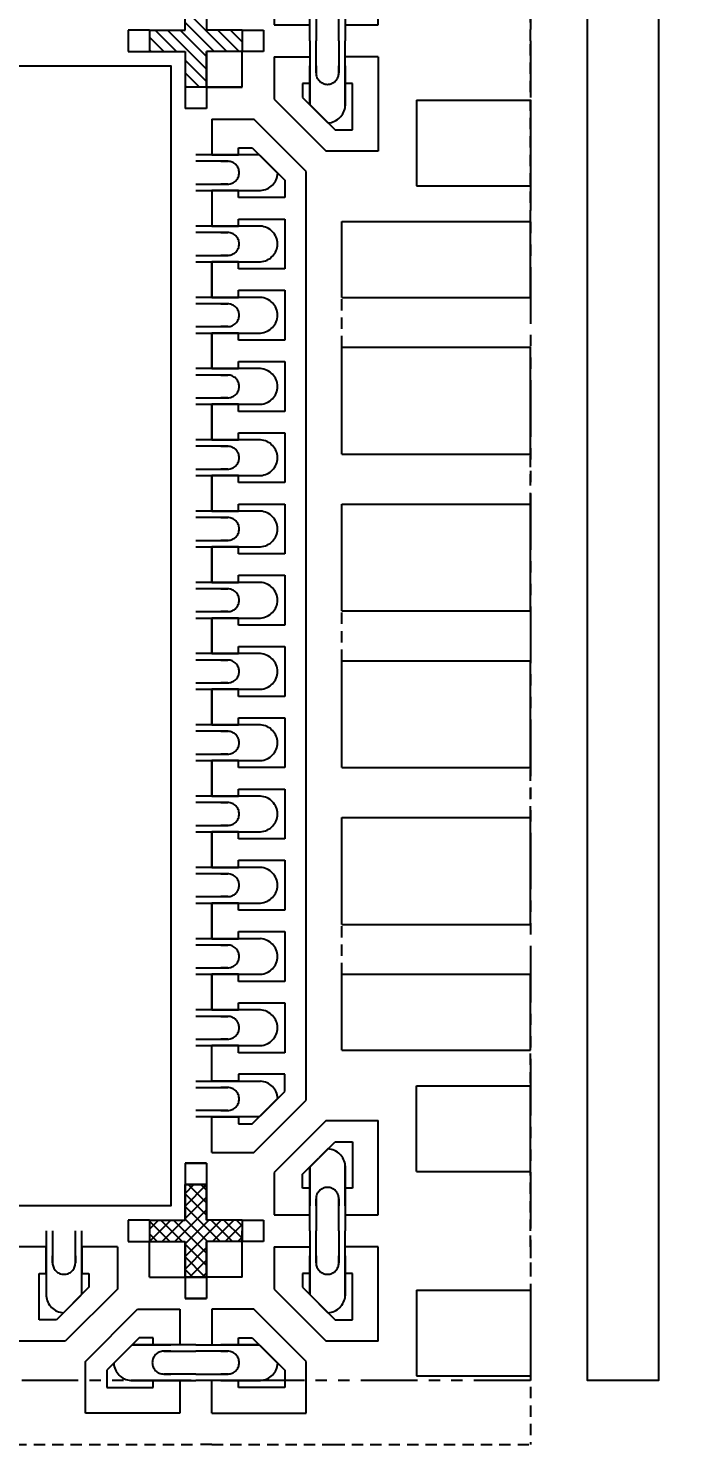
# Model space of a CAD drawing. Extents: x 0 to 864, y 0 to 559.
# Drawn here: x 331.38 to 340.79, y 249.16 to 269.09 of the extents above; entities that cross this region are included whole.
import ezdxf

# ---------------------------------------------------------------- set-up
doc = ezdxf.new("R2010")
doc.units = 0
doc.header["$LTSCALE"] = 12.7
doc.header["$MEASUREMENT"] = 0
doc.header["$PDMODE"] = 2
doc.linetypes.add('HIDDEN', pattern=[0.375, 0.25, -0.125])
doc.linetypes.add('PHANTOM', pattern=[2.5, 1.25, -0.25, 0.25, -0.25, 0.25, -0.25])
doc.layers.get('0').update_dxf_attribs({"linetype": 'CONTINUOUS'})
doc.layers.get('DEFPOINTS').update_dxf_attribs({"linetype": 'CONTINUOUS'})
for name, color, linetype in [('SH-01_DIM', 4, 'CONTINUOUS'), ('SH-01_HATCH', 10, 'CONTINUOUS'), ('SH-01_HIDDEN', 6, 'HIDDEN'), ('SH-01_MISC', 5, 'CONTINUOUS'), ('SH-01_OBJECT', 7, 'CONTINUOUS'), ('SH-01_PHANTOM', 1, 'PHANTOM')]:
    doc.layers.add(name, color=color, linetype=linetype)
doc.styles.get("Standard").update_dxf_attribs({"font": 'simplex.shx', "width": 0.82})
doc.dimstyles.new('STANDARD$0', dxfattribs={"dimtxt": 0.18, "dimasz": 0.18, "dimexe": 0.18, "dimexo": 0.0625, "dimgap": 0.09, "dimtad": 0, "dimtih": 1, "dimtoh": 1, "dimdec": 4, "dimzin": 0, "dimdsep": 46, "dimtxsty": 'Standard', "dimcen": 0.09, "dimadec": 0, "dimazin": 0, "dimtfac": 1, "dimtdec": 4, "dimtofl": 0, "dimtmove": 0, "dimatfit": 3, "dimfxl": 1, "dimtolj": 1, "dimtzin": 0, "dimarcsym": 0})

# ---------------------------------------------------------------- blocks, each defined once
blk = doc.blocks.new('_Open30')
at = {"color": 0, "lineweight": -2}
for p, q in [((-1, 0.2679), (0, 0)), ((0, 0), (-1, -0.2679)), ((0, 0), (-1, 0))]:
    blk.add_line(p, q, dxfattribs=at)
blk = doc.blocks.new('*D73')
at = {"layer": 'DEFPOINTS', "color": 0, "ltscale": 0.05, "transparency": 16777216}
for p in [(143.581, 254.717), (731.581, 254.717), (731.581, 212.675)]:
    blk.add_point(p, dxfattribs=at)
at = {"layer": 'SH-01_DIM', "ltscale": 0.05, "transparency": 16777216}
for p, q in [((143.581, 252.177), (143.581, 210.135)), ((731.581, 252.177), (731.581, 210.135)), ((146.756, 212.675), (431.027, 212.675)), ((728.406, 212.675), (442.306, 212.675))]:
    blk.add_line(p, q, dxfattribs=at)
at = {"layer": 'SH-01_DIM', "ltscale": 0.05, "transparency": 16777216, "xscale": 3.175000000000011, "yscale": 3.175000000000011, "zscale": 3.175000000000011, "rotation": 180}
blk.add_blockref('_Open30', (143.581, 212.675), dxfattribs=at)
at = {"layer": 'SH-01_DIM', "ltscale": 0.05, "transparency": 16777216, "xscale": 3.175000000000011, "yscale": 3.175000000000011, "zscale": 3.175000000000011}
blk.add_blockref('_Open30', (731.581, 212.675), dxfattribs=at)
at = {"layer": 'SH-01_DIM', "ltscale": 0.05, "transparency": 16777216, "insert": (436.666, 212.675), "char_height": 1.524, "attachment_point": 5}
blk.add_mtext('\\A1;MOLD AREA\\P 294.0000', dxfattribs=at)
blk = doc.blocks.new('*D119')
at = {"layer": 'DEFPOINTS', "color": 0, "ltscale": 0.05, "transparency": 16777216}
for p in [(145.331, 250.117), (729.831, 250.117), (729.831, 224.936)]:
    blk.add_point(p, dxfattribs=at)
at = {"layer": 'SH-01_DIM', "ltscale": 0.05, "transparency": 16777216}
for p, q in [((145.331, 247.577), (145.331, 222.396)), ((729.831, 247.577), (729.831, 222.396)), ((148.506, 224.936), (425.901, 224.936)), ((726.656, 224.936), (449.26, 224.936))]:
    blk.add_line(p, q, dxfattribs=at)
at = {"layer": 'SH-01_DIM', "ltscale": 0.05, "transparency": 16777216, "xscale": 3.175000000000011, "yscale": 3.175000000000011, "zscale": 3.175000000000011, "rotation": 180}
blk.add_blockref('_Open30', (145.331, 224.936), dxfattribs=at)
at = {"layer": 'SH-01_DIM', "ltscale": 0.05, "transparency": 16777216, "xscale": 3.175000000000011, "yscale": 3.175000000000011, "zscale": 3.175000000000011}
blk.add_blockref('_Open30', (729.831, 224.936), dxfattribs=at)
at = {"layer": 'SH-01_DIM', "ltscale": 0.05, "transparency": 16777216, "insert": (437.581, 224.936), "char_height": 1.524, "attachment_point": 5}
blk.add_mtext('\\A1;SAW SINGULATION AREA\\P 292.2500', dxfattribs=at)
blk = doc.blocks.new('A$C1BE279AF')
at = {"layer": 'SH-01_HATCH', "ltscale": 0.05}
h = blk.add_hatch(dxfattribs=at)
h.set_pattern_fill('ANSI31', color=10)
h.set_pattern_definition([(45, (2.30032, -1.11), (-0.0883883, 0.0883883), [])])
h.paths.add_polyline_path([(1.69, 1.19), (1.19, 1.19), (1.19, 1.69), (0.89, 1.69), (0.89, 1.19), (0.39, 1.19), (0.39, 0.89), (0.89, 0.89), (0.89, 0.39), (1.19, 0.39), (1.19, 0.89), (1.69, 0.89)])
at = {"layer": 'SH-01_HIDDEN'}
for p, q in [((0.89, 1.99), (1.19, 1.99)), ((0.89, 1.99), (0.89, 1.69)), ((1.19, 1.99), (1.19, 1.69)), ((0.09, 1.19), (0.09, 0.89)), ((0.39, 1.19), (0.09, 1.19)), ((1.69, 1.19), (1.99, 1.19)), ((1.99, 1.19), (1.99, 0.89)), ((0.09, 0.89), (0.39, 0.89)), ((1.99, 0.89), (1.69, 0.89)), ((0.89, 0.39), (0.89, 0.09)), ((1.19, 0.39), (1.19, 0.09)), ((0.89, 0.09), (1.19, 0.09))]:
    blk.add_line(p, q, dxfattribs=at)
at = {"layer": 'SH-01_OBJECT'}
for p, q in [((0.89, 1.69), (1.19, 1.69)), ((0.89, 1.69), (0.89, 1.19)), ((1.19, 1.19), (1.19, 1.69)), ((0.39, 1.19), (0.39, 0.89)), ((0.39, 1.19), (0.89, 1.19)), ((1.69, 1.19), (1.19, 1.19)), ((1.69, 1.19), (1.69, 0.89)), ((0.39, 0.89), (0.89, 0.89)), ((0.89, 0.39), (0.89, 0.89)), ((0.89, 0.89), (0.89, 0.89)), ((1.69, 0.89), (1.19, 0.89)), ((1.19, 0.89), (1.19, 0.89)), ((1.19, 0.89), (1.19, 0.39)), ((0.89, 0.39), (1.19, 0.39))]:
    blk.add_line(p, q, dxfattribs=at)
blk = doc.blocks.new('*U61')
at = {"layer": 'SH-01_MISC', "ltscale": 0.05}
blk.add_lwpolyline([(-8, 8), (8, 8), (8, -8), (-8, -8)], close=True, dxfattribs=at)
blk = doc.blocks.new('*U62')
at = {"color": 0, "linetype": 'ByBlock', "lineweight": -2, "transparency": 16777216}
blk.add_blockref('*U61', (167, 0), dxfattribs=at)
blk = doc.blocks.new('A$C6C8170C2')
at = {"layer": 'SH-01_HIDDEN'}
for p, q in [((9.8, 3), (9.8, 2.09)), ((9.89, 3), (9.89, 2.55)), ((10.21, 2.55), (10.21, 3)), ((10.3, 2.107), (10.3, 3)), ((9.8, 2.65), (9.8, 2.09)), ((9.89, 2.55), (9.89, 2.65)), ((10.21, 2.65), (10.21, 2.55)), ((10.3, 2.107), (10.3, 2.65)), ((10.043, 1.85), (10.29, 2.097)), ((11.007, 1.4), (11.55, 1.4)), ((11.9, 1.4), (11.007, 1.4)), ((10.75, 1.143), (10.997, 1.39)), ((11.55, 1.31), (11.45, 1.31)), ((11.45, 1.31), (11.9, 1.31)), ((11.55, 0.9), (10.99, 0.9)), ((10.99, 0.9), (11.9, 0.9)), ((11.45, 0.99), (11.55, 0.99)), ((11.9, 0.99), (11.45, 0.99))]:
    blk.add_line(p, q, dxfattribs=at)
at = {"layer": 'SH-01_HIDDEN', "ltscale": 0.05}
blk.add_line((9.367, 0), (11.9, 0), dxfattribs=at)
at = {"layer": 'SH-01_HIDDEN'}
for centre, radius, start, end in [((10.05, 2.55), 0.16, 180, 0), ((10.058, 2.108), 0.259, 184.0841, 266.6512), ((11.45, 1.15), 0.16, 90, 270), ((11.008, 1.158), 0.259, 183.3488, 265.9159)]:
    blk.add_arc(centre, radius, start, end, dxfattribs=at)
at = {"layer": 'SH-01_OBJECT', "linetype": 'Continuous'}
for q in [(11.25, 2.85), (11.75, 2.35)]:
    blk.add_line((11.25, 2.35), q, dxfattribs=at)
at = {"layer": 'SH-01_OBJECT', "ltscale": 0.05}
for p, q in [((11.25, 2.85), (11.75, 2.85)), ((11.75, 2.85), (11.75, 2.35)), ((9.8, 2.775), (9.3, 2.775)), ((9.8, 2.775), (9.3, 2.775)), ((10.8, 2.775), (10.3, 2.775)), ((11.675, 1.9), (11.675, 1.4)), ((11.675, 0.9), (11.675, 0.44)), ((11.675, 0.44), (10.35, 0.44))]:
    blk.add_line(p, q, dxfattribs=at)
at = {"layer": 'SH-01_OBJECT'}
for p, q in [((9.8, 2.4), (9.8, 2.775)), ((10.3, 2.775), (10.3, 2.4)), ((10.8, 2.775), (10.8, 2.183)), ((9.7, 2.4), (9.8, 2.4)), ((9.7, 1.75), (9.7, 2.4)), ((10.3, 2.4), (10.4, 2.4)), ((10.4, 2.4), (10.4, 2.207)), ((10.4, 2.207), (9.943, 1.75)), ((10.8, 2.183), (10.067, 1.45)), ((10.35, 1.167), (11.083, 1.9)), ((11.083, 1.9), (11.675, 1.9)), ((9.943, 1.75), (9.7, 1.75)), ((10.067, 1.45), (-2.967, 1.45)), ((11.107, 1.5), (10.65, 1.043)), ((11.3, 1.5), (11.107, 1.5)), ((11.3, 1.4), (11.3, 1.5)), ((11.675, 1.4), (11.3, 1.4)), ((10.35, 0.44), (10.35, 1.167)), ((10.65, 1.043), (10.65, 0.8)), ((10.65, 0.8), (11.3, 0.8)), ((11.3, 0.8), (11.3, 0.9)), ((11.3, 0.9), (11.675, 0.9))]:
    blk.add_line(p, q, dxfattribs=at)
blk = doc.blocks.new('A$C1BB75304')
at = {"layer": 'SH-01_HIDDEN'}
for p, q in [((1.68, 16.78), (1.68, 15.887)), ((1.77, 16.33), (1.77, 16.78)), ((2.09, 16.78), (2.09, 16.33)), ((2.18, 15.87), (2.18, 16.78)), ((1.68, 15.887), (1.68, 16.43)), ((1.77, 16.43), (1.77, 16.33)), ((2.09, 16.33), (2.09, 16.43)), ((2.18, 16.43), (2.18, 15.87)), ((1.937, 15.63), (1.69, 15.877)), ((0.973, 15.18), (0.08, 15.18)), ((0.973, 15.18), (0.43, 15.18)), ((1.23, 14.923), (0.983, 15.17)), ((0.53, 15.09), (0.08, 15.09)), ((0.43, 15.09), (0.53, 15.09)), ((0.08, 14.77), (0.53, 14.77)), ((0.53, 14.77), (0.43, 14.77)), ((0.08, 14.68), (0.99, 14.68)), ((0.43, 14.68), (0.99, 14.68)), ((0.99, 14.18), (0.08, 14.18)), ((0.99, 14.18), (0.43, 14.18)), ((0.53, 14.09), (0.08, 14.09)), ((0.43, 14.09), (0.53, 14.09)), ((0.08, 13.77), (0.53, 13.77)), ((0.53, 13.77), (0.43, 13.77)), ((0.08, 13.68), (0.99, 13.68)), ((0.43, 13.68), (0.99, 13.68)), ((0.99, 13.18), (0.08, 13.18)), ((0.99, 13.18), (0.43, 13.18)), ((0.53, 13.09), (0.08, 13.09)), ((0.43, 13.09), (0.53, 13.09)), ((0.08, 12.77), (0.53, 12.77)), ((0.53, 12.77), (0.43, 12.77)), ((0.08, 12.68), (0.99, 12.68)), ((0.43, 12.68), (0.99, 12.68)), ((0.99, 12.18), (0.08, 12.18)), ((0.99, 12.18), (0.43, 12.18)), ((0.53, 12.09), (0.08, 12.09)), ((0.43, 12.09), (0.53, 12.09)), ((0.08, 11.77), (0.53, 11.77)), ((0.53, 11.77), (0.43, 11.77)), ((0.08, 11.68), (0.99, 11.68)), ((0.43, 11.68), (0.99, 11.68)), ((0.99, 11.18), (0.08, 11.18)), ((0.99, 11.18), (0.43, 11.18)), ((0.53, 11.09), (0.08, 11.09)), ((0.43, 11.09), (0.53, 11.09)), ((0.08, 10.77), (0.53, 10.77)), ((0.53, 10.77), (0.43, 10.77)), ((0.08, 10.68), (0.99, 10.68)), ((0.43, 10.68), (0.99, 10.68)), ((0.99, 10.18), (0.08, 10.18)), ((0.99, 10.18), (0.43, 10.18)), ((0.53, 10.09), (0.08, 10.09)), ((0.43, 10.09), (0.53, 10.09)), ((0.08, 9.77), (0.53, 9.77)), ((0.53, 9.77), (0.43, 9.77)), ((0.08, 9.68), (0.99, 9.68)), ((0.43, 9.68), (0.99, 9.68)), ((0.99, 9.18), (0.08, 9.18)), ((0.99, 9.18), (0.43, 9.18)), ((0.53, 9.09), (0.08, 9.09)), ((0.43, 9.09), (0.53, 9.09)), ((0.08, 8.77), (0.53, 8.77)), ((0.53, 8.77), (0.43, 8.77)), ((0.08, 8.68), (0.99, 8.68)), ((0.43, 8.68), (0.99, 8.68)), ((0.99, 8.18), (0.08, 8.18)), ((0.99, 8.18), (0.43, 8.18)), ((0.53, 8.09), (0.08, 8.09)), ((0.43, 8.09), (0.53, 8.09)), ((0.08, 7.77), (0.53, 7.77)), ((0.08, 7.68), (0.99, 7.68)), ((0.53, 7.77), (0.43, 7.77)), ((0.43, 7.68), (0.99, 7.68)), ((0.99, 7.18), (0.08, 7.18)), ((0.99, 7.18), (0.43, 7.18)), ((0.53, 7.09), (0.08, 7.09)), ((0.43, 7.09), (0.53, 7.09)), ((0.08, 6.77), (0.53, 6.77)), ((0.08, 6.68), (0.99, 6.68)), ((0.53, 6.77), (0.43, 6.77)), ((0.43, 6.68), (0.99, 6.68)), ((0.99, 6.18), (0.08, 6.18)), ((0.99, 6.18), (0.43, 6.18)), ((0.53, 6.09), (0.08, 6.09)), ((0.43, 6.09), (0.53, 6.09)), ((0.08, 5.77), (0.53, 5.77)), ((0.08, 5.68), (0.99, 5.68)), ((0.53, 5.77), (0.43, 5.77)), ((0.43, 5.68), (0.99, 5.68)), ((0.99, 5.18), (0.08, 5.18)), ((0.53, 5.09), (0.08, 5.09)), ((0.99, 5.18), (0.43, 5.18)), ((0.43, 5.09), (0.53, 5.09)), ((0.08, 4.77), (0.53, 4.77)), ((0.08, 4.68), (0.99, 4.68)), ((0.53, 4.77), (0.43, 4.77)), ((0.43, 4.68), (0.99, 4.68)), ((0.99, 4.18), (0.08, 4.18)), ((0.53, 4.09), (0.08, 4.09)), ((0.99, 4.18), (0.43, 4.18)), ((0.43, 4.09), (0.53, 4.09)), ((0.08, 3.77), (0.53, 3.77)), ((0.08, 3.68), (0.99, 3.68)), ((0.53, 3.77), (0.43, 3.77)), ((0.43, 3.68), (0.99, 3.68)), ((0.99, 3.18), (0.08, 3.18)), ((0.53, 3.09), (0.08, 3.09)), ((0.99, 3.18), (0.43, 3.18)), ((0.43, 3.09), (0.53, 3.09)), ((0.08, 2.77), (0.53, 2.77)), ((0.08, 2.68), (0.99, 2.68)), ((0.53, 2.77), (0.43, 2.77)), ((0.43, 2.68), (0.99, 2.68)), ((0.08, 2.18), (0.99, 2.18)), ((0.08, 2.09), (0.53, 2.09)), ((0.43, 2.18), (0.99, 2.18)), ((0.53, 2.09), (0.43, 2.09)), ((1.23, 1.937), (0.983, 1.69)), ((0.53, 1.77), (0.08, 1.77)), ((0.973, 1.68), (0.08, 1.68)), ((0.43, 1.77), (0.53, 1.77)), ((0.973, 1.68), (0.43, 1.68)), ((1.937, 1.23), (1.69, 0.983)), ((1.68, 0.973), (1.68, 0.43)), ((1.68, 0.08), (1.68, 0.973)), ((2.18, 0.43), (2.18, 0.99)), ((2.18, 0.99), (2.18, 0.08)), ((1.77, 0.43), (1.77, 0.53)), ((1.77, 0.53), (1.77, 0.08)), ((2.09, 0.53), (2.09, 0.43)), ((2.09, 0.08), (2.09, 0.53))]:
    blk.add_line(p, q, dxfattribs=at)
at = {"layer": 'SH-01_HIDDEN', "ltscale": 0.05}
for p, q in [((4.78, 14.247), (4.78, 16.78)), ((2.13, 12.48), (2.13, 13.18)), ((4.78, 10.28), (4.78, 10.98)), ((2.13, 8.08), (2.13, 8.78)), ((4.78, 5.88), (4.78, 6.58)), ((2.13, 3.68), (2.13, 4.38)), ((4.78, 0.08), (4.78, 2.613))]:
    blk.add_line(p, q, dxfattribs=at)
at = {"layer": 'SH-01_HIDDEN'}
for centre, radius, start, end in [((1.93, 16.33), 0.16, 180, 0), ((1.922, 15.888), 0.259, 273.3488, 355.9159), ((0.53, 14.93), 0.16, 270, 90), ((0.972, 14.938), 0.259, 274.0841, 356.6512), ((0.972, 13.923), 0.258, 1.6515, 86.0105), ((0.53, 13.93), 0.16, 270, 90), ((0.972, 13.937), 0.258, 273.9902, 358.3483), ((0.972, 12.923), 0.258, 1.6515, 86.0105), ((0.53, 12.93), 0.16, 270, 90), ((0.972, 12.937), 0.258, 273.9902, 358.3483), ((0.972, 11.923), 0.258, 1.6515, 86.0105), ((0.53, 11.93), 0.16, 270, 90), ((0.972, 11.937), 0.258, 273.9902, 358.3483), ((0.972, 10.923), 0.258, 1.6515, 86.0105), ((0.53, 10.93), 0.16, 270, 90), ((0.972, 10.937), 0.258, 273.9902, 358.3483), ((0.972, 9.923), 0.258, 1.6515, 86.0105), ((0.53, 9.93), 0.16, 270, 90), ((0.972, 9.937), 0.258, 273.9902, 358.3483), ((0.972, 8.923), 0.258, 1.6515, 86.0105), ((0.53, 8.93), 0.16, 270, 90), ((0.972, 8.937), 0.258, 273.9902, 358.3483), ((0.972, 7.923), 0.258, 1.6515, 86.0105), ((0.53, 7.93), 0.16, 270, 90), ((0.972, 7.937), 0.258, 273.9902, 358.3483), ((0.972, 6.923), 0.258, 1.6515, 86.0105), ((0.53, 6.93), 0.16, 270, 90), ((0.972, 6.937), 0.258, 273.9902, 358.3483), ((0.972, 5.923), 0.258, 1.6515, 86.0105), ((0.53, 5.93), 0.16, 270, 90), ((0.972, 5.937), 0.258, 273.9902, 358.3483), ((0.53, 4.93), 0.16, 270, 90), ((0.972, 4.923), 0.258, 1.6515, 86.0105), ((0.972, 4.937), 0.258, 273.9902, 358.3483), ((0.53, 3.93), 0.16, 270, 90), ((0.972, 3.923), 0.258, 1.6515, 86.0105), ((0.972, 3.937), 0.258, 273.9902, 358.3483), ((0.53, 2.93), 0.16, 270, 90), ((0.972, 2.923), 0.258, 1.6515, 86.0105), ((0.972, 2.937), 0.258, 273.9902, 358.3483), ((0.53, 1.93), 0.16, 270, 90), ((0.972, 1.922), 0.259, 3.3488, 85.9159), ((1.922, 0.972), 0.259, 4.0841, 86.6512), ((1.93, 0.53), 0.16, 0, 180)]:
    blk.add_arc(centre, radius, start, end, dxfattribs=at)
at = {"layer": 'SH-01_OBJECT', "ltscale": 0.05}
for p, q in [((0.73, 16.63), (0.23, 16.63)), ((0.23, 16.63), (0.23, 16.13)), ((0.73, 16.63), (0.23, 16.63)), ((0.23, 16.63), (0.23, 16.13)), ((1.18, 16.555), (1.68, 16.555)), ((2.64, 16.555), (2.18, 16.555)), ((2.64, 16.555), (2.64, 15.23)), ((3.18, 15.947), (4.78, 15.947)), ((0.305, 15.68), (0.305, 15.18)), ((0.305, 15.68), (0.897, 15.68)), ((0.305, 14.68), (0.305, 14.18)), ((3.18, 14.747), (4.78, 14.747)), ((2.13, 14.247), (4.78, 14.247)), ((4.78, 13.18), (4.78, 14.247)), ((0.305, 13.18), (0.305, 13.68)), ((0.305, 13.68), (0.305, 13.18)), ((2.13, 13.18), (4.78, 13.18)), ((0.305, 12.18), (0.305, 12.68)), ((0.305, 12.68), (0.305, 12.18)), ((2.13, 12.48), (4.78, 12.48)), ((4.78, 10.98), (4.78, 12.48)), ((0.305, 11.18), (0.305, 11.68)), ((0.305, 11.68), (0.305, 11.18)), ((2.13, 10.98), (4.78, 10.98)), ((0.305, 10.18), (0.305, 10.68)), ((0.305, 10.68), (0.305, 10.18)), ((2.13, 10.28), (4.78, 10.28)), ((4.78, 8.78), (4.78, 10.28)), ((4.78, 8.78), (4.78, 10.28)), ((0.305, 9.18), (0.305, 9.68)), ((0.305, 9.68), (0.305, 9.18)), ((2.13, 8.78), (4.78, 8.78)), ((0.305, 8.18), (0.305, 8.68)), ((0.305, 8.68), (0.305, 8.18)), ((2.13, 8.08), (4.78, 8.08)), ((4.78, 6.58), (4.78, 8.08)), ((0.305, 7.18), (0.305, 7.68)), ((0.305, 7.68), (0.305, 7.18)), ((0.305, 6.18), (0.305, 6.68)), ((0.305, 6.68), (0.305, 6.18)), ((2.13, 6.58), (4.78, 6.58)), ((2.13, 5.88), (4.78, 5.88)), ((4.78, 4.38), (4.78, 5.88)), ((0.305, 5.18), (0.305, 5.68)), ((0.305, 5.68), (0.305, 5.18)), ((0.305, 4.18), (0.305, 4.68)), ((0.305, 4.68), (0.305, 4.18)), ((2.13, 4.38), (4.78, 4.38)), ((0.305, 3.18), (0.305, 3.68)), ((0.305, 3.68), (0.305, 3.18)), ((2.13, 3.68), (4.78, 3.68)), ((4.78, 2.613), (4.78, 3.68)), ((0.305, 2.18), (0.305, 2.68)), ((0.305, 2.18), (0.305, 2.68)), ((2.13, 2.613), (4.78, 2.613)), ((3.18, 2.113), (4.78, 2.113)), ((0.305, 1.18), (0.305, 1.68)), ((1.913, 1.63), (2.64, 1.63)), ((2.64, 0.305), (2.64, 1.63)), ((3.18, 0.913), (4.78, 0.913)), ((1.18, 0.305), (1.68, 0.305)), ((2.18, 0.305), (2.64, 0.305))]:
    blk.add_line(p, q, dxfattribs=at)
at = {"layer": 'SH-01_OBJECT', "linetype": 'Continuous'}
for p, q in [((0.73, 16.13), (0.73, 16.63)), ((0.73, 16.13), (0.23, 16.13)), ((3.18, 15.947), (3.18, 14.747)), ((4.78, 15.947), (4.78, 14.747)), ((2.13, 13.18), (2.13, 14.247)), ((2.13, 10.98), (2.13, 12.48)), ((2.13, 8.78), (2.13, 10.28)), ((2.13, 6.58), (2.13, 8.08)), ((2.13, 4.38), (2.13, 5.88)), ((2.13, 2.613), (2.13, 3.68)), ((3.18, 0.913), (3.18, 2.113)), ((4.78, 0.913), (4.78, 2.113))]:
    blk.add_line(p, q, dxfattribs=at)
at = {"layer": 'SH-01_OBJECT'}
for p, q in [((0.73, 16.13), (0.73, 16.63)), ((1.18, 16.555), (1.18, 15.963)), ((1.68, 16.555), (1.68, 16.18)), ((2.18, 16.18), (2.18, 16.555)), ((1.68, 16.18), (1.58, 16.18)), ((1.58, 16.18), (1.58, 15.987)), ((2.28, 16.18), (2.18, 16.18)), ((2.28, 15.53), (2.28, 16.18)), ((0.23, 16.13), (0.73, 16.13)), ((1.18, 15.963), (1.913, 15.23)), ((1.58, 15.987), (2.037, 15.53)), ((1.63, 14.947), (0.897, 15.68)), ((2.037, 15.53), (2.28, 15.53)), ((0.305, 15.18), (0.68, 15.18)), ((0.68, 15.18), (0.68, 15.28)), ((0.68, 15.28), (0.873, 15.28)), ((0.873, 15.28), (1.33, 14.823)), ((2.64, 15.23), (1.913, 15.23)), ((1.33, 14.823), (1.33, 14.58)), ((1.63, 1.913), (1.63, 14.947)), ((0.68, 14.68), (0.305, 14.68)), ((0.68, 14.58), (0.68, 14.68)), ((1.33, 14.58), (0.68, 14.58)), ((0.305, 14.18), (0.68, 14.18)), ((0.68, 14.18), (0.68, 14.28)), ((0.68, 14.28), (1.33, 14.28)), ((1.33, 14.28), (1.33, 13.58)), ((0.68, 13.68), (0.305, 13.68)), ((0.68, 13.58), (0.68, 13.68)), ((1.33, 13.58), (0.68, 13.58)), ((0.305, 13.18), (0.68, 13.18)), ((0.68, 13.18), (0.68, 13.28)), ((0.68, 13.28), (1.33, 13.28)), ((1.33, 13.28), (1.33, 12.58)), ((0.68, 12.68), (0.305, 12.68)), ((0.68, 12.58), (0.68, 12.68)), ((1.33, 12.58), (0.68, 12.58)), ((0.305, 12.18), (0.68, 12.18)), ((0.68, 12.18), (0.68, 12.28)), ((0.68, 12.28), (1.33, 12.28)), ((1.33, 12.28), (1.33, 11.58)), ((0.68, 11.68), (0.305, 11.68)), ((0.68, 11.58), (0.68, 11.68)), ((1.33, 11.58), (0.68, 11.58)), ((0.305, 11.18), (0.68, 11.18)), ((0.68, 11.18), (0.68, 11.28)), ((0.68, 11.28), (1.33, 11.28)), ((1.33, 11.28), (1.33, 10.58)), ((0.68, 10.68), (0.305, 10.68)), ((0.68, 10.58), (0.68, 10.68)), ((1.33, 10.58), (0.68, 10.58)), ((0.305, 10.18), (0.68, 10.18)), ((0.68, 10.18), (0.68, 10.28)), ((0.68, 10.28), (1.33, 10.28)), ((1.33, 10.28), (1.33, 9.58)), ((0.68, 9.68), (0.305, 9.68)), ((0.68, 9.58), (0.68, 9.68)), ((1.33, 9.58), (0.68, 9.58)), ((0.305, 9.18), (0.68, 9.18)), ((0.68, 9.18), (0.68, 9.28)), ((0.68, 9.28), (1.33, 9.28)), ((1.33, 9.28), (1.33, 8.58)), ((0.68, 8.68), (0.305, 8.68)), ((0.68, 8.58), (0.68, 8.68)), ((1.33, 8.58), (0.68, 8.58)), ((0.305, 8.18), (0.68, 8.18)), ((0.68, 8.18), (0.68, 8.28)), ((0.68, 8.28), (1.33, 8.28)), ((1.33, 8.28), (1.33, 7.58)), ((0.68, 7.68), (0.305, 7.68)), ((0.68, 7.58), (0.68, 7.68)), ((1.33, 7.58), (0.68, 7.58)), ((0.305, 7.18), (0.68, 7.18)), ((0.68, 7.18), (0.68, 7.28)), ((0.68, 7.28), (1.33, 7.28)), ((1.33, 7.28), (1.33, 6.58)), ((0.68, 6.68), (0.305, 6.68)), ((0.68, 6.58), (0.68, 6.68)), ((1.33, 6.58), (0.68, 6.58)), ((0.305, 6.18), (0.68, 6.18)), ((0.68, 6.18), (0.68, 6.28)), ((0.68, 6.28), (1.33, 6.28)), ((1.33, 6.28), (1.33, 5.58)), ((0.68, 5.68), (0.305, 5.68)), ((0.68, 5.58), (0.68, 5.68)), ((1.33, 5.58), (0.68, 5.58)), ((0.68, 5.18), (0.68, 5.28)), ((0.68, 5.28), (1.33, 5.28)), ((1.33, 5.28), (1.33, 4.58)), ((0.305, 5.18), (0.68, 5.18)), ((0.68, 4.68), (0.305, 4.68)), ((0.68, 4.58), (0.68, 4.68)), ((1.33, 4.58), (0.68, 4.58)), ((0.68, 4.18), (0.68, 4.28)), ((0.68, 4.28), (1.33, 4.28)), ((1.33, 4.28), (1.33, 3.58)), ((0.305, 4.18), (0.68, 4.18)), ((0.68, 3.68), (0.305, 3.68)), ((0.68, 3.58), (0.68, 3.68)), ((1.33, 3.58), (0.68, 3.58)), ((0.68, 3.18), (0.68, 3.28)), ((0.68, 3.28), (1.33, 3.28)), ((1.33, 3.28), (1.33, 2.58)), ((0.305, 3.18), (0.68, 3.18)), ((0.68, 2.68), (0.305, 2.68)), ((0.68, 2.58), (0.68, 2.68)), ((1.33, 2.58), (0.68, 2.58)), ((0.68, 2.28), (0.68, 2.18)), ((1.33, 2.28), (0.68, 2.28)), ((1.33, 2.037), (1.33, 2.28)), ((0.68, 2.18), (0.305, 2.18)), ((0.873, 1.58), (1.33, 2.037)), ((0.897, 1.18), (1.63, 1.913)), ((0.305, 1.68), (0.68, 1.68)), ((0.68, 1.68), (0.68, 1.58)), ((1.913, 1.63), (1.18, 0.897)), ((0.68, 1.58), (0.873, 1.58)), ((1.58, 0.873), (2.037, 1.33)), ((2.037, 1.33), (2.28, 1.33)), ((2.28, 1.33), (2.28, 0.68)), ((0.305, 1.18), (0.897, 1.18)), ((1.18, 0.897), (1.18, 0.305)), ((1.58, 0.68), (1.58, 0.873)), ((1.68, 0.68), (1.58, 0.68)), ((1.68, 0.305), (1.68, 0.68)), ((2.28, 0.68), (2.18, 0.68)), ((2.18, 0.68), (2.18, 0.305))]:
    blk.add_line(p, q, dxfattribs=at)
blk = doc.blocks.new('A$C5C007AA3')
at = {"layer": 'SH-01_HIDDEN'}
for p, q in [((1.68, 3), (1.68, 2.107)), ((1.77, 2.55), (1.77, 3)), ((2.09, 3), (2.09, 2.55)), ((2.18, 2.09), (2.18, 3)), ((1.68, 2.107), (1.68, 2.65)), ((1.77, 2.65), (1.77, 2.55)), ((2.09, 2.55), (2.09, 2.65)), ((2.18, 2.65), (2.18, 2.09)), ((1.937, 1.85), (1.69, 2.097)), ((0.08, 1.4), (0.973, 1.4)), ((0.973, 1.4), (0.43, 1.4)), ((0.53, 1.31), (0.08, 1.31)), ((0.43, 1.31), (0.53, 1.31)), ((1.23, 1.143), (0.983, 1.39)), ((0.08, 0.99), (0.53, 0.99)), ((0.99, 0.9), (0.08, 0.9)), ((0.53, 0.99), (0.43, 0.99)), ((0.43, 0.9), (0.99, 0.9))]:
    blk.add_line(p, q, dxfattribs=at)
at = {"layer": 'SH-01_HIDDEN', "ltscale": 0.05}
for p, q in [((4.78, 2.775), (4.78, 3)), ((4.78, 2.775), (4.78, 1.067)), ((4.78, 1.067), (4.78, 0)), ((0.305, 0), (0.08, 0)), ((0.305, 0), (2.013, 0)), ((2.013, 0), (4.78, 0))]:
    blk.add_line(p, q, dxfattribs=at)
at = {"layer": 'SH-01_HIDDEN'}
for centre, radius, start, end in [((1.93, 2.55), 0.16, 180, 0), ((1.922, 2.108), 0.259, 273.3488, 355.9159), ((0.53, 1.15), 0.16, 270, 90), ((0.972, 1.158), 0.259, 274.0841, 356.6512)]:
    blk.add_arc(centre, radius, start, end, dxfattribs=at)
at = {"layer": 'SH-01_OBJECT', "linetype": 'Continuous'}
for p, q in [((0.73, 2.35), (0.73, 3)), ((0.73, 2.35), (0.73, 3)), ((0.73, 2.35), (0.08, 2.35)), ((0.73, 2.35), (0.08, 2.35)), ((3.18, 2.167), (3.18, 0.967)), ((4.78, 2.167), (4.78, 0.967))]:
    blk.add_line(p, q, dxfattribs=at)
at = {"layer": 'SH-01_OBJECT'}
for p, q in [((1.18, 2.775), (1.18, 2.183)), ((1.68, 2.775), (1.68, 2.4)), ((2.18, 2.4), (2.18, 2.775)), ((1.68, 2.4), (1.58, 2.4)), ((1.58, 2.4), (1.58, 2.207)), ((2.28, 2.4), (2.18, 2.4)), ((2.28, 1.75), (2.28, 2.4)), ((1.58, 2.207), (2.037, 1.75)), ((1.18, 2.183), (1.913, 1.45)), ((0.897, 1.9), (0.305, 1.9)), ((1.63, 1.167), (0.897, 1.9)), ((2.037, 1.75), (2.28, 1.75)), ((0.305, 1.4), (0.68, 1.4)), ((0.68, 1.4), (0.68, 1.5)), ((0.68, 1.5), (0.873, 1.5)), ((0.873, 1.5), (1.33, 1.043)), ((2.64, 1.45), (1.913, 1.45)), ((1.33, 1.043), (1.33, 0.8)), ((1.63, 0.44), (1.63, 1.167)), ((0.68, 0.9), (0.305, 0.9)), ((0.68, 0.8), (0.68, 0.9)), ((1.33, 0.8), (0.68, 0.8))]:
    blk.add_line(p, q, dxfattribs=at)
at = {"layer": 'SH-01_OBJECT', "ltscale": 0.05}
for p, q in [((1.18, 2.775), (1.68, 2.775)), ((2.64, 2.775), (2.18, 2.775)), ((2.64, 1.45), (2.64, 2.775)), ((3.18, 2.167), (4.78, 2.167)), ((0.305, 1.9), (0.305, 1.4)), ((0.305, 0.44), (0.305, 0.9)), ((3.18, 0.967), (4.78, 0.967)), ((0.305, 0.44), (1.63, 0.44))]:
    blk.add_line(p, q, dxfattribs=at)

msp = doc.modelspace()

# ---------------------------------------------------------------- linework, layer by layer
at = {"layer": 'SH-01_OBJECT', "ltscale": 0.05}
msp.add_lwpolyline([(340.23073, 292.44235), (340.23073, 250.11745), (339.23073, 250.11745), (339.23073, 292.44235)], close=True, dxfattribs=at)
at = {"layer": 'SH-01_PHANTOM', "ltscale": 0.05}
msp.add_lwpolyline([(145.33073, 421.31745), (338.43073, 421.31745), (338.43073, 250.11745), (145.33073, 250.11745)], close=True, dxfattribs=at)

# ---------------------------------------------------------------- block references
at = {"ltscale": 0.05, "row_count": 10, "column_count": 1, "row_spacing": 16.7, "column_spacing": 0}
msp.add_blockref('A$C1BB75304', (333.65073, 252.13754), dxfattribs=at)
msp.add_blockref('*U62', (158.38073, 260.56745))
at = {"ltscale": 0.05}
msp.add_blockref('A$C5C007AA3', (333.65073, 249.21745), dxfattribs=at)
at = {"layer": 'SH-01_HATCH', "ltscale": 0.05, "row_count": 1, "column_count": 6, "row_spacing": 0, "column_spacing": 16.7}
msp.add_blockref('A$C6C8170C2', (238.33073, 249.21745), dxfattribs=at)
at = {"layer": 'SH-01_OBJECT', "ltscale": 0.05, "xscale": -1, "row_count": 10, "column_count": 1, "row_spacing": 16.7, "column_spacing": 0}
msp.add_blockref('A$C1BE279AF', (334.77073, 251.17744), dxfattribs=at)
at = {"layer": 'SH-01_OBJECT', "ltscale": 0.05, "row_count": 1, "column_count": 12, "row_spacing": 0, "column_spacing": 16.7}
msp.add_blockref('A$C1BE279AF', (148.99073, 251.17744), dxfattribs=at)

# ---------------------------------------------------------------- dimensions: what is measured, and where the dimension line sits
at = {"layer": 'SH-01_DIM', "ltscale": 0.05}
dim = msp.add_linear_dim(base=(731.58073, 212.67526), p1=(143.58073, 254.71745), p2=(731.58073, 254.71745), text='MOLD AREA\\P<>', dimstyle='STANDARD$0', override={"dimscale": 25.4, "dimtxt": 0.06, "dimasz": 0.125, "dimexe": 0.1, "dimexo": 0.1, "dimgap": 0.01, "dimtih": 0, "dimtoh": 0, "dimlfac": 0.5, "dimzin": 1, "dimpost": ' <>\\X', "dimblk": 'Open30', "dimcen": -0.09, "dimclrd": 256, "dimclre": 256, "dimclrt": 256, "dimazin": 1, "dimtp": 0.03, "dimtm": 0.03, "dimtofl": 1, "dimldrblk": 'Open30', "dimlwd": 65535, "dimlwe": 65535}, dxfattribs=at)
dim.commit()
dim.dimension.update_dxf_attribs({"geometry": '*D73', "text_midpoint": (436.66625, 212.67526), "dimtype": 160})
dim = msp.add_linear_dim(base=(729.83073, 224.93642), p1=(145.33073, 250.11745), p2=(729.83073, 250.11745), text='SAW SINGULATION AREA\\P<>', dimstyle='STANDARD$0', override={"dimscale": 25.4, "dimtxt": 0.06, "dimasz": 0.125, "dimexe": 0.1, "dimexo": 0.1, "dimgap": 0.01, "dimtih": 0, "dimtoh": 0, "dimlfac": 0.5, "dimzin": 1, "dimpost": ' <>\\X', "dimblk": 'Open30', "dimcen": -0.09, "dimclrd": 256, "dimclre": 256, "dimclrt": 256, "dimazin": 1, "dimtp": 0.03, "dimtm": 0.03, "dimtofl": 1, "dimldrblk": 'Open30', "dimlwd": 65535, "dimlwe": 65535}, dxfattribs=at)
dim.commit()
dim.dimension.update_dxf_attribs({"geometry": '*D119', "text_midpoint": (437.58073, 224.93642)})

doc.saveas('drawing.dxf')
